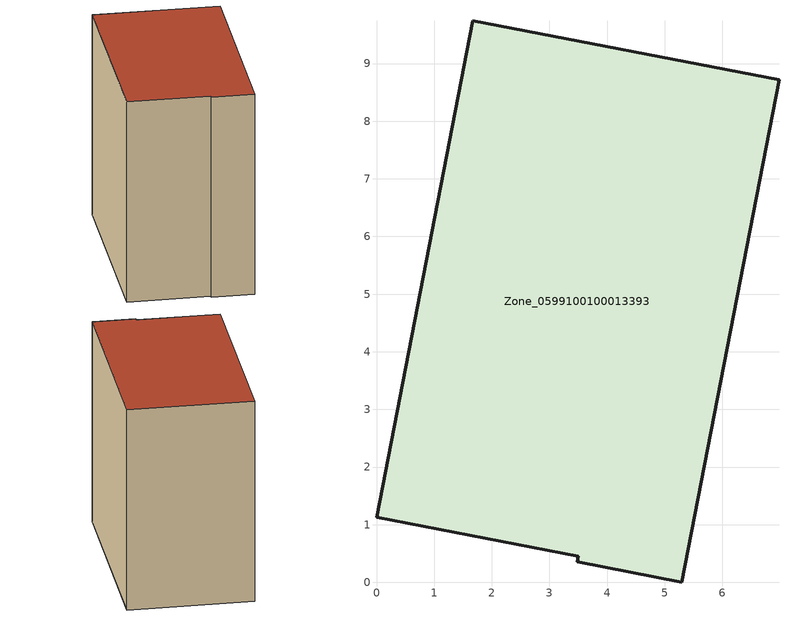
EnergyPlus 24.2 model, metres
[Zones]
Zone_0599100100013393
 floor ground (C_G): 1.67,9.74 6.98,8.72 5.29,0 3.48,0.35 3.5,0.45 0,1.12 z0
 wall outside (C_F): 6.98,8.72 1.67,9.74 0,1.12 3.5,0.45 3.48,0.35 5.29,0 6.98,8.72 z0:9.21
 roof outside (C_R): 5.29,0 6.98,8.72 1.67,9.74 0,1.12 3.5,0.45 3.48,0.35 z9.21
[BUILDING]
Pand.0599100100013393: North Axis=0; Terrain=City; Loads Convergence Tolerance Value=0.04; Temperature Convergence Tolerance Value=0.4; Solar Distribution=FullExterior; Maximum Number of Warmup Days=25; Minimum Number of Warmup Days=1
[Site:Location]
Rotterdam.The.Hague.AP_ZH_NLD Design_Conditions: Latitude=51.96; Longitude=4.45; Time Zone=1; Elevation=-4.5
[SITE:GROUNDTEMPERATURE:BUILDINGSURFACE]
18, 18, 18, 18, 18, 18, 18, 18, 18, 18, 18, 18
[MATERIAL] Thermal Absorptance=0.9; Solar Absorptance=0.7; Visible Absorptance=0.7
Name | Roughness | Thickness | Conductivity | Density | Specific Heat
G.TI.2015-2018 | MediumSmooth | 0.15 | 0.0428571 | 540 | 1210
F.TI.2015-2018 | Rough | 0.3 | 0.0666667 | 1920 | 840
R.TI.2015-2018 | MediumRough | 0.2 | 0.0333333 | 1500 | 1000
[CONSTRUCTION]
C_G: G.TI.2015-2018
C_F: F.TI.2015-2018
C_R: R.TI.2015-2018
[ZONE]
Zone_0599100100013393: Type=1; Multiplier=1; Ceiling Height=Autocalculate; Volume=Autocalculate; Floor Area=autocalculate; Part of Total Floor Area=Yes
[ZONEINFILTRATION:DESIGNFLOWRATE]
Infil_Zone_0599100100013393: Zone or ZoneList or Space or SpaceList=Zone_0599100100013393; Schedule=AlwaysOn; Design Flow Rate Calculation Method=Flow/Area; Flow Rate per Floor Area=0.0015; Constant Term Coefficient=1; Temperature Term Coefficient=0; Velocity Term Coefficient=0; Velocity Squared Term Coefficient=0
[HVACTEMPLATE:ZONE:IDEALLOADSAIRSYSTEM]
Zone_0599100100013393: Maximum Heating Supply Air Temperature=50; Minimum Cooling Supply Air Temperature=13; Maximum Heating Supply Air Humidity Ratio=0.0156; Minimum Cooling Supply Air Humidity Ratio=0.0077; Heating Limit=NoLimit; Cooling Limit=NoLimit; Dehumidification Control Type=ConstantSensibleHeatRatio; Cooling Sensible Heat Ratio=0.7; Dehumidification Setpoint=60; Humidification Control Type=None; Humidification Setpoint=30; Outdoor Air Method=None; Outdoor Air Flow Rate per Person=0.00944; Outdoor Air Flow Rate per Zone Floor Area=0; Outdoor Air Flow Rate per Zone=0; Demand Controlled Ventilation Type=None; Outdoor Air Economizer Type=NoEconomizer; Heat Recovery Type=None; Sensible Heat Recovery Effectiveness=0.7; Latent Heat Recovery Effectiveness=0.65
[ZONECONTROL:THERMOSTAT]
ThermostatControl_Zone_0599100100013393: Zone or ZoneList=Zone_0599100100013393; Control Type Schedule=DualSetpointControlType; Control 1=Thermostat_Zone_0599100100013393; Temperature Difference Between Cutout And Setpoint=0
[THERMOSTATSETPOINT:DUALSETPOINT]
Thermostat_Zone_0599100100013393: Heating Setpoint Temperature Schedule=HeatingSetpoint_Zone_0599100100013393; Cooling Setpoint Temperature Schedule=CoolingSetpoint_Zone_0599100100013393
[SCHEDULE:COMPACT]
HeatingSetpoint_Zone_0599100100013393: Through: 12/31, For: AllDays, Until: 24:00, 21
CoolingSetpoint_Zone_0599100100013393: Through: 12/31, For: AllDays, Until: 24:00, 24
DualSetpointControlType: Through: 12/31, For: AllDays, Until: 24:00, 4
AlwaysOn: Through: 12/31, For: AllDays, Until: 24:00, 1
